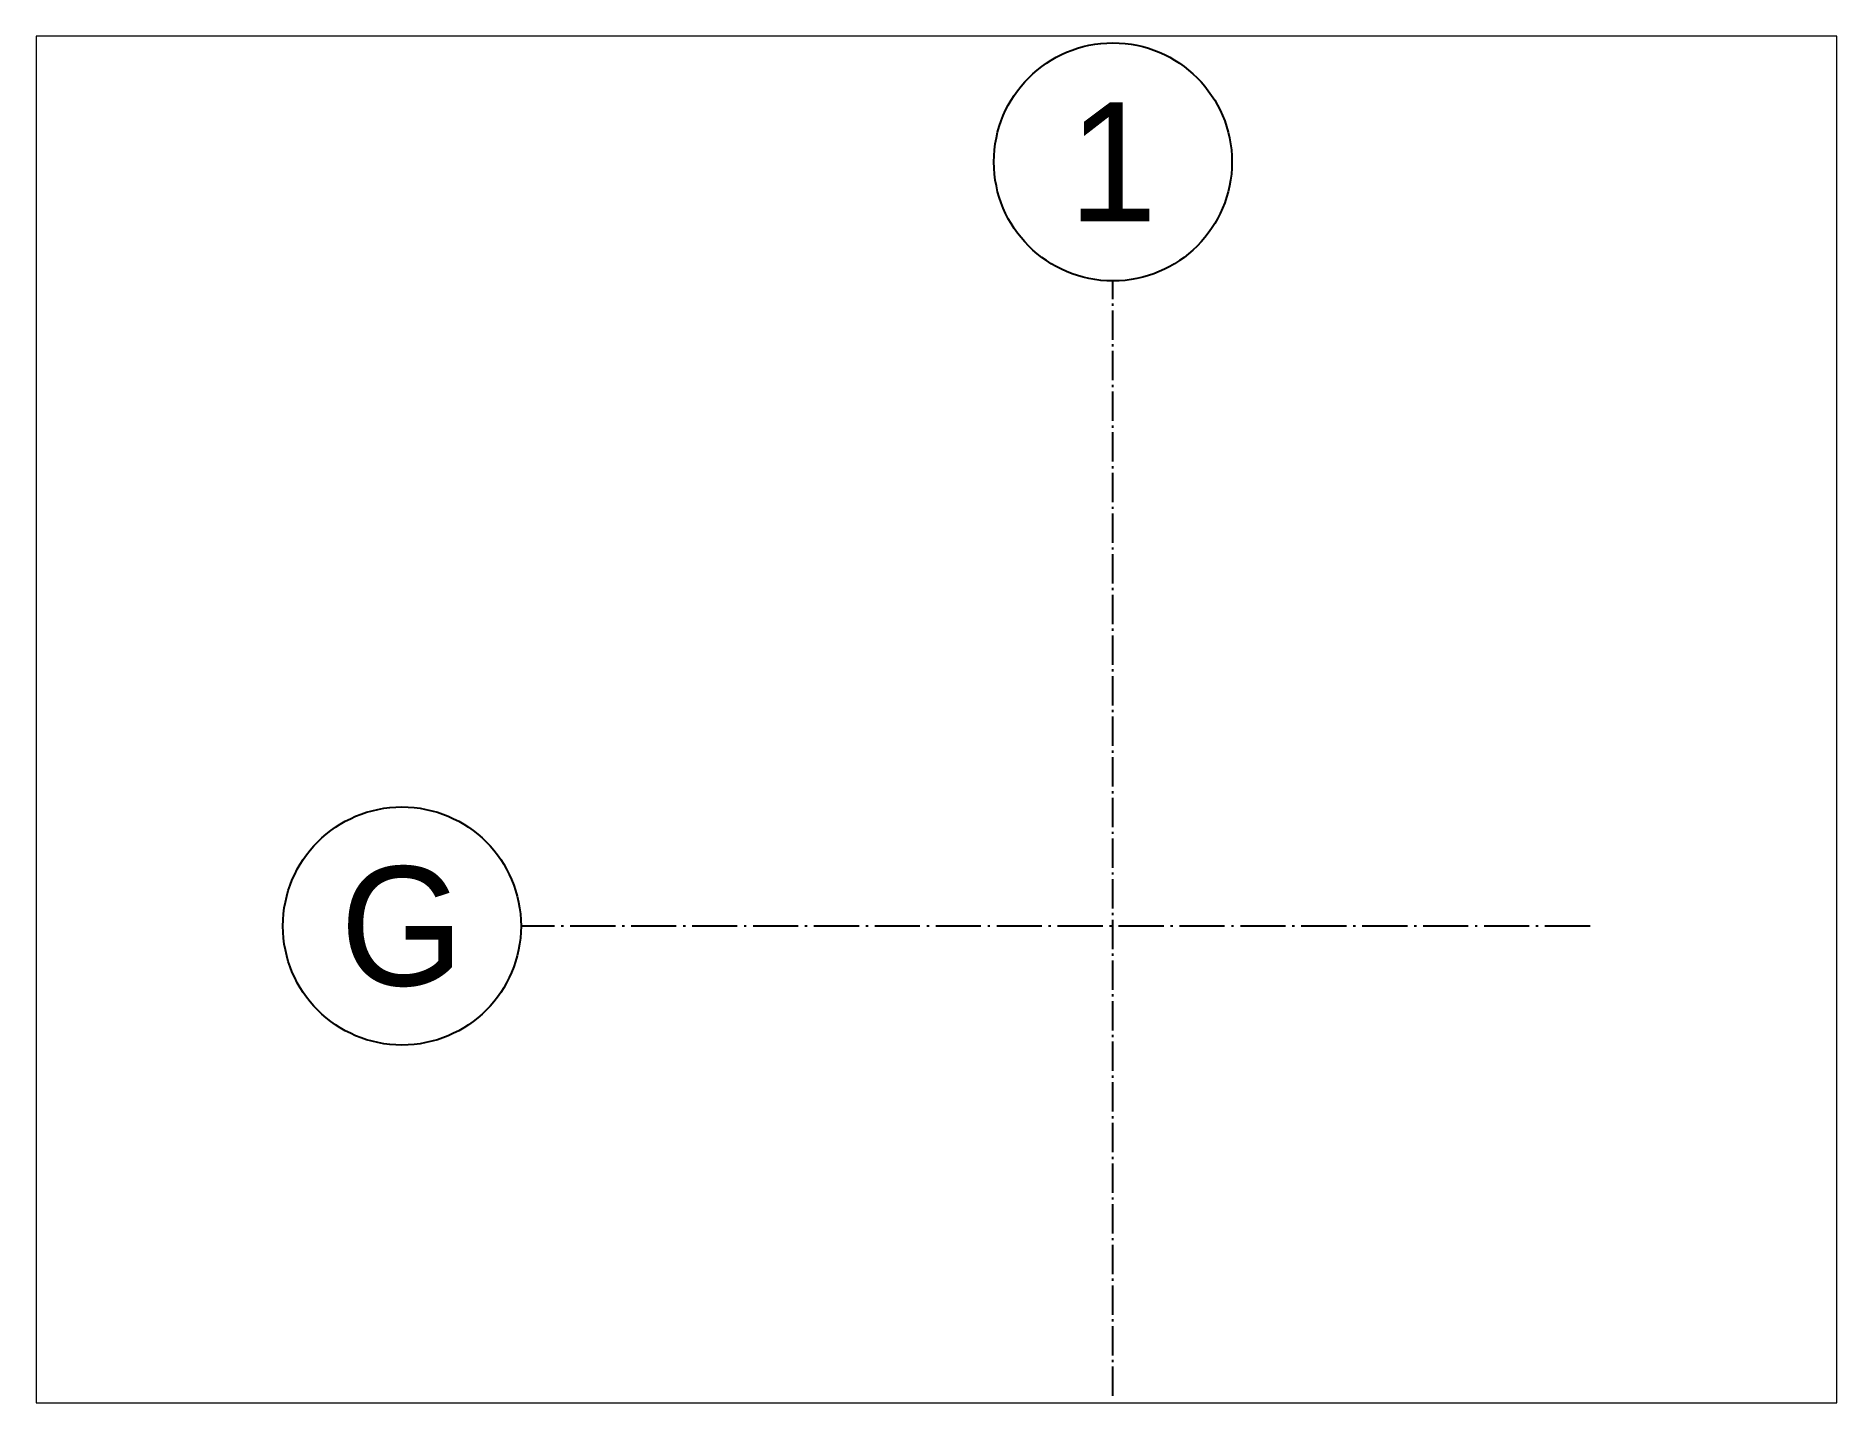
# Paper-space layout 'Layout1' of a CAD drawing. Header units: millimetres. Extents: x 26 to 231, y 20 to 176.
# The model-space entities are those that its viewports show. They can reach past a viewport. Long polylines and large blocks are cut down to what shows.
import ezdxf
from ezdxf.enums import TextEntityAlignment as Align

# ---------------------------------------------------------------- set-up
doc = ezdxf.new("R2010")
doc.units = ezdxf.units.MM
doc.linetypes.add('CENTERLINE', pattern=[27, 20, -3, 1, -3])
doc.linetypes.add('POINTC_CENTER', pattern=[18, 13, -2, 1, -2])
doc.layers.add('P-------Y1-', color=3, linetype='POINTC_CENTER')
doc.layers.add('P-------Y2-', color=3, linetype='Continuous')

# ---------------------------------------------------------------- blocks, each defined once
blk = doc.blocks.new('Systemlinjer')
at = {"layer": 'P-------Y1-', "ltscale": 0.7}
blk.add_line((0, -19.737), (0, 27.087), dxfattribs=at)
at = {"layer": 'P-------Y1-', "linetype": 'CENTERLINE', "ltscale": 0.7}
blk.add_line((20.045, 0), (-24.866, 0), dxfattribs=at)
at = {"layer": 'P-------Y2-'}
for centre in [(0, 32.087), (-29.866, 0)]:
    blk.add_circle(centre, 5, dxfattribs=at)
for s, p in [('1', (0, 32.087)), ('G', (-29.866, 0))]:
    blk.add_text(s, height=5, dxfattribs=at).set_placement(p, align=Align.MIDDLE)

msp = doc.modelspace()

# ---------------------------------------------------------------- block references
msp.add_blockref('Systemlinjer', (0, 0))

psp = doc.layouts.get("Layout1")

# ---------------------------------------------------------------- viewports
at = {"layer": '0'}
psp.add_viewport(center=(128.5, 97.5), size=(205.6, 156), view_center_point=(-7.412, 8.672), view_height=57.40371, dxfattribs=at)

doc.saveas('drawing.dxf')
